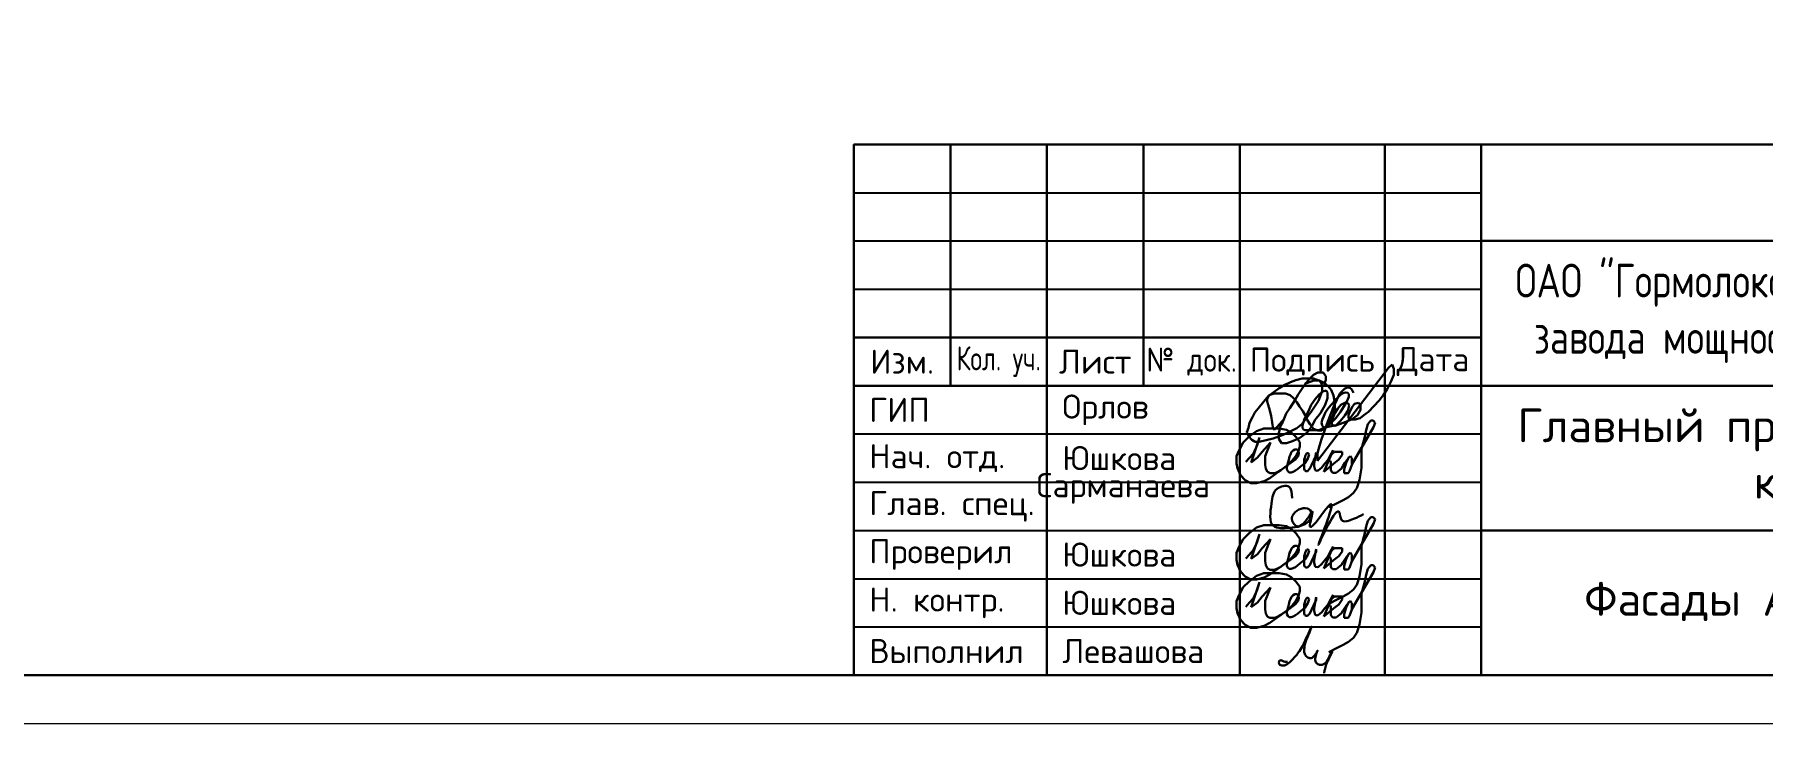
# Model space of a CAD drawing. Extents: x -965262 to 1142518, y -357520 to 71675.
# Drawn here: x -115622 to -97719, y -240088 to -232948 of the extents above; entities that cross this region are included whole.
import ezdxf

# ---------------------------------------------------------------- set-up
doc = ezdxf.new("R2010")
doc.units = 0
doc.header["$LTSCALE"] = 10
doc.layers.get('0').update_dxf_attribs({"linetype": 'CONTINUOUS', "lineweight": 30})
doc.layers.add('Ростверк', color=155, linetype='CONTINUOUS', lineweight=40)
doc.layers.add('светиль', color=40, linetype='CONTINUOUS', lineweight=30)
doc.styles.add('GOST 2.304', font='isocpeur.ttf', dxfattribs={"width": 0.75, "height": 250})

# ---------------------------------------------------------------- blocks, each defined once
blk = doc.blocks.new('12314')
at = {"layer": 'светиль', "color": 7, "lineweight": 30}
for p, q in [((-140563.86, -9024.92), (-140564.33, -9025.41)), ((-140562.25, -9025.58), (-140562.25, -9025.09)), ((-140553.84, -9025.85), (-140553.48, -9024.93)), ((-140568.97, -9027.12), (-140569.69, -9027.65)), ((-140569.59, -9027.58), (-140568.96, -9027.35)), ((-140568.33, -9026.67), (-140568.97, -9027.12)), ((-140568.96, -9027.35), (-140568.18, -9027.35)), ((-140567.57, -9026.24), (-140568.33, -9026.67)), ((-140568.18, -9027.35), (-140567.49, -9027.35)), ((-140566.84, -9025.89), (-140567.57, -9026.24)), ((-140567.49, -9027.35), (-140566.88, -9027.58)), ((-140566.15, -9025.6), (-140566.84, -9025.89)), ((-140565.34, -9025.42), (-140566.15, -9025.6)), ((-140565.26, -9026.56), (-140565.84, -9027.49)), ((-140564.57, -9025.42), (-140565.34, -9025.42)), ((-140564.8, -9025.96), (-140565.26, -9026.56)), ((-140563.83, -9025.64), (-140564.97, -9026.08)), ((-140564.33, -9025.41), (-140564.8, -9025.96)), ((-140563.88, -9025.42), (-140564.57, -9025.42)), ((-140563.17, -9025.64), (-140563.88, -9025.42)), ((-140563.03, -9025.64), (-140563.83, -9025.64)), ((-140563.2, -9028.3), (-140562.73, -9027.06)), ((-140562.54, -9025.9), (-140563.17, -9025.64)), ((-140562.64, -9027.1), (-140563.14, -9027.49)), ((-140562.73, -9026.18), (-140563.03, -9025.64)), ((-140562.73, -9027.06), (-140562.73, -9026.18)), ((-140562.21, -9026.96), (-140562.64, -9027.1)), ((-140561.96, -9026.39), (-140562.54, -9025.9)), ((-140562.48, -9026.16), (-140562.25, -9025.58)), ((-140562.06, -9027.2), (-140562.21, -9026.96)), ((-140562.06, -9027.96), (-140562.06, -9027.2)), ((-140561.57, -9026.86), (-140561.96, -9026.39)), ((-140561.27, -9027.61), (-140561.57, -9026.86)), ((-140561.23, -9029), (-140560.44, -9027.33)), ((-140560.44, -9027.33), (-140559.85, -9026.75)), ((-140560.04, -9027.3), (-140560.4, -9027.57)), ((-140559.71, -9027.2), (-140560.04, -9027.3)), ((-140559.85, -9026.75), (-140559.52, -9026.57)), ((-140559.42, -9027.27), (-140559.71, -9027.2)), ((-140559.52, -9026.57), (-140559.22, -9026.57)), ((-140559.27, -9027.42), (-140559.42, -9027.27)), ((-140559.22, -9026.57), (-140558.92, -9026.81)), ((-140558.92, -9026.81), (-140558.69, -9027.25)), ((-140554.82, -9027.5), (-140554.34, -9026.8)), ((-140554.34, -9026.8), (-140553.84, -9025.85)), ((-140571.04, -9029.28), (-140571.46, -9029.82)), ((-140570.3, -9028.39), (-140571.04, -9029.28)), ((-140569.69, -9027.65), (-140570.3, -9028.39)), ((-140569.86, -9028.04), (-140569.59, -9027.58)), ((-140569.86, -9028.4), (-140569.86, -9028.04)), ((-140569.59, -9029.26), (-140569.86, -9028.4)), ((-140569.36, -9030.25), (-140569.59, -9029.26)), ((-140566.92, -9029.25), (-140567.41, -9029.95)), ((-140566.24, -9028.17), (-140566.92, -9029.25)), ((-140566.88, -9027.58), (-140566.44, -9027.96)), ((-140566.44, -9027.96), (-140566.02, -9028.46)), ((-140565.84, -9027.49), (-140566.24, -9028.17)), ((-140566.02, -9028.46), (-140565.66, -9029.03)), ((-140565.66, -9029.03), (-140565.26, -9029.64)), ((-140564.4, -9029.32), (-140564.7, -9029.97)), ((-140564.16, -9028.81), (-140564.4, -9029.32)), ((-140564.18, -9029.72), (-140563.2, -9028.3)), ((-140563.64, -9028.1), (-140564.16, -9028.81)), ((-140563.14, -9027.49), (-140563.64, -9028.1)), ((-140562.97, -9029.89), (-140562.35, -9028.81)), ((-140562.35, -9028.81), (-140562.06, -9027.96)), ((-140561.87, -9029.18), (-140562.3, -9029.77)), ((-140562.02, -9030.97), (-140561.23, -9029)), ((-140560.77, -9027.9), (-140561.87, -9029.18)), ((-140561.33, -9030.12), (-140561.11, -9029.29)), ((-140561.11, -9028.6), (-140561.27, -9027.61)), ((-140561.11, -9029.29), (-140561.11, -9028.6)), ((-140560.71, -9029.29), (-140561.09, -9029.88)), ((-140560.4, -9027.57), (-140560.77, -9027.9)), ((-140560.32, -9028.83), (-140560.71, -9029.29)), ((-140560.36, -9029.73), (-140559.94, -9029.04)), ((-140559.82, -9028.54), (-140560.32, -9028.83)), ((-140559.94, -9029.04), (-140559.56, -9028.37)), ((-140559.41, -9028.54), (-140559.82, -9028.54)), ((-140559.8, -9030.21), (-140559.41, -9029.59)), ((-140559.56, -9028.37), (-140559.27, -9027.77)), ((-140559.25, -9028.91), (-140559.41, -9028.54)), ((-140559.41, -9029.59), (-140559.25, -9028.91)), ((-140559.27, -9027.77), (-140559.27, -9027.42)), ((-140558.8, -9029.03), (-140559.16, -9029.68)), ((-140558.54, -9028.69), (-140558.8, -9029.03)), ((-140558.03, -9028.57), (-140558.54, -9028.69)), ((-140558.16, -9030.16), (-140557.76, -9029.45)), ((-140557.76, -9028.86), (-140558.03, -9028.57)), ((-140557.76, -9029.45), (-140557.76, -9028.86)), ((-140556.76, -9029.71), (-140555.38, -9028.26)), ((-140555.38, -9028.26), (-140554.82, -9027.5)), ((-140572.3, -9031.79), (-140572.49, -9032.37)), ((-140572.17, -9031.14), (-140572.3, -9031.79)), ((-140571.77, -9030.41), (-140572.17, -9031.14)), ((-140571.46, -9029.82), (-140571.77, -9030.41)), ((-140569.1, -9031.98), (-140569.36, -9030.25)), ((-140567.67, -9030.62), (-140568.83, -9031.98)), ((-140568.11, -9031.44), (-140568.36, -9032.46)), ((-140567.85, -9031.02), (-140568.11, -9031.44)), ((-140567.41, -9029.95), (-140567.85, -9031.02)), ((-140566.01, -9031.84), (-140565.39, -9031.3)), ((-140565.39, -9031.3), (-140564.18, -9029.72)), ((-140565.22, -9031.17), (-140565.31, -9031.55)), ((-140565.31, -9031.55), (-140565.31, -9031.83)), ((-140565.31, -9031.83), (-140565.15, -9032.01)), ((-140565.26, -9029.64), (-140564.95, -9030.14)), ((-140565.07, -9030.79), (-140565.22, -9031.17)), ((-140564.92, -9030.46), (-140565.1, -9030.81)), ((-140564.95, -9030.14), (-140564.67, -9030.77)), ((-140564.7, -9029.97), (-140564.92, -9030.46)), ((-140564.69, -9032.4), (-140564.05, -9031.53)), ((-140564.67, -9030.77), (-140564.3, -9031.38)), ((-140564.3, -9031.38), (-140563.85, -9031.91)), ((-140564.05, -9031.53), (-140563.69, -9030.8)), ((-140563.69, -9030.8), (-140562.97, -9029.89)), ((-140563.17, -9032.1), (-140562.57, -9031.83)), ((-140562.85, -9033.28), (-140562.02, -9030.97)), ((-140562.72, -9030.69), (-140562.83, -9031.1)), ((-140562.83, -9031.1), (-140562.75, -9031.5)), ((-140562.79, -9032.14), (-140562.24, -9031.69)), ((-140562.75, -9031.5), (-140562.62, -9031.65)), ((-140562.54, -9030.28), (-140562.72, -9030.69)), ((-140562.62, -9031.65), (-140562.35, -9031.73)), ((-140562.57, -9031.83), (-140561.91, -9031.51)), ((-140562.3, -9029.77), (-140562.54, -9030.28)), ((-140562.35, -9031.73), (-140560.91, -9031.44)), ((-140562.24, -9031.69), (-140561.96, -9031.29)), ((-140561.96, -9031.29), (-140561.61, -9030.7)), ((-140561.91, -9031.51), (-140560.99, -9030.54)), ((-140561.61, -9030.7), (-140561.33, -9030.12)), ((-140561.38, -9030.53), (-140561.5, -9030.94)), ((-140561.5, -9030.94), (-140561.5, -9031.27)), ((-140561.5, -9031.27), (-140561.38, -9031.45)), ((-140561.09, -9029.88), (-140561.38, -9030.53)), ((-140561.38, -9031.45), (-140561.1, -9031.55)), ((-140561.1, -9031.55), (-140559.91, -9031.09)), ((-140560.99, -9030.54), (-140560.36, -9029.73)), ((-140560.91, -9031.44), (-140560.36, -9030.89)), ((-140560.36, -9030.89), (-140559.8, -9030.21)), ((-140559.91, -9031.09), (-140558.85, -9030.69)), ((-140559.16, -9029.68), (-140559.34, -9030.17)), ((-140559.34, -9030.17), (-140559.34, -9030.53)), ((-140559.34, -9030.53), (-140559.22, -9030.72)), ((-140559.22, -9030.72), (-140558.47, -9030.72)), ((-140558.85, -9030.69), (-140558.16, -9030.16)), ((-140558.47, -9030.72), (-140557.84, -9030.53)), ((-140557.84, -9030.53), (-140557.36, -9030.17)), ((-140557.36, -9030.17), (-140556.76, -9029.71)), ((-140572.49, -9032.37), (-140572.25, -9032.93)), ((-140572.25, -9032.93), (-140571.86, -9033.33)), ((-140571.86, -9033.33), (-140571.43, -9033.6)), ((-140571.43, -9033.6), (-140570.92, -9033.6)), ((-140570.92, -9033.6), (-140569.07, -9033.19)), ((-140568.83, -9031.98), (-140569.1, -9031.98)), ((-140569.07, -9033.19), (-140567.78, -9032.69)), ((-140568.36, -9032.46), (-140568.36, -9033.22)), ((-140568.36, -9033.22), (-140568, -9033.8)), ((-140568, -9033.8), (-140567.37, -9033.8)), ((-140567.78, -9032.69), (-140566.97, -9032.3)), ((-140567.37, -9033.8), (-140566.58, -9033.5)), ((-140566.97, -9032.3), (-140566.01, -9031.84)), ((-140566.58, -9033.5), (-140565.62, -9033.07)), ((-140565.62, -9033.07), (-140564.69, -9032.4)), ((-140565.15, -9032.01), (-140564.95, -9032.09)), ((-140564.95, -9032.09), (-140564.71, -9032.09)), ((-140564.71, -9032.09), (-140564.33, -9032.09)), ((-140564.34, -9032.1), (-140563.17, -9032.1)), ((-140563.85, -9031.91), (-140563.29, -9032.14)), ((-140563.29, -9032.14), (-140562.79, -9032.14)), ((-140563.1, -9034.11), (-140562.85, -9033.28)), ((-140563.33, -9035.09), (-140563.1, -9034.11)), ((-140563.33, -9036.08), (-140563.33, -9035.09))]:
    blk.add_line(p, q, dxfattribs=at)
at = {"layer": 'светиль', "color": 7}
for p, q in [((-140563.31, -9024.63), (-140563.86, -9024.92)), ((-140554.16, -9024.02), (-140563.33, -9036.08)), ((-140562.63, -9024.63), (-140563.31, -9024.63)), ((-140562.25, -9025.09), (-140562.63, -9024.63)), ((-140553.68, -9023.57), (-140554.16, -9024.02)), ((-140553.48, -9024.17), (-140553.68, -9023.57)), ((-140553.48, -9024.93), (-140553.48, -9024.17))]:
    blk.add_line(p, q, dxfattribs=at)
blk = doc.blocks.new('12345')
at = {"layer": 'светиль', "color": 7, "lineweight": 30}
for p, q in [((-140557.05, -9038.33), (-140557.25, -9039.09)), ((-140556.66, -9037.86), (-140557.05, -9038.33)), ((-140556.33, -9037.86), (-140556.66, -9037.86)), ((-140556.11, -9038.15), (-140556.33, -9037.86)), ((-140556.32, -9038.73), (-140556.11, -9038.15)), ((-140573.2, -9040.71), (-140573.7, -9041.68)), ((-140572.41, -9039.94), (-140573.2, -9040.71)), ((-140571.46, -9039.22), (-140572.41, -9039.94)), ((-140571.06, -9040.06), (-140572.14, -9043.29)), ((-140570.49, -9038.9), (-140571.46, -9039.22)), ((-140571.43, -9041.18), (-140571.06, -9040.06)), ((-140570.71, -9041.9), (-140569.64, -9040.72)), ((-140569.42, -9038.9), (-140570.49, -9038.9)), ((-140569.64, -9040.72), (-140569.89, -9041.38)), ((-140568.52, -9038.9), (-140569.42, -9038.9)), ((-140567.56, -9039.05), (-140568.52, -9038.9)), ((-140566.95, -9039.39), (-140567.56, -9039.05)), ((-140566.31, -9039.99), (-140566.95, -9039.39)), ((-140565.87, -9040.67), (-140566.31, -9039.99)), ((-140565.87, -9041.2), (-140565.87, -9040.67)), ((-140559.1, -9043.56), (-140556.32, -9038.73)), ((-140557.41, -9039.95), (-140557.85, -9041.53)), ((-140557.25, -9039.09), (-140557.41, -9039.95)), ((-140573.7, -9041.68), (-140574.05, -9042.49)), ((-140574.05, -9042.49), (-140574.05, -9043.41)), ((-140572.84, -9043.22), (-140572.42, -9042.74)), ((-140572.42, -9042.74), (-140571.87, -9042.12)), ((-140572.14, -9043.29), (-140571.35, -9042.66)), ((-140571.87, -9042.12), (-140571.63, -9041.61)), ((-140571.63, -9041.61), (-140571.43, -9041.18)), ((-140571.35, -9042.66), (-140570.71, -9041.9)), ((-140570.11, -9041.93), (-140570.33, -9042.48)), ((-140570.33, -9042.48), (-140570.33, -9043.11)), ((-140569.89, -9041.38), (-140570.11, -9041.93)), ((-140567.29, -9042.94), (-140567.38, -9043.27)), ((-140567.32, -9043.57), (-140566.41, -9042.91)), ((-140567.17, -9042.51), (-140567.29, -9042.94)), ((-140567.05, -9042.26), (-140567.17, -9042.51)), ((-140566.92, -9041.93), (-140567.05, -9042.26)), ((-140566.72, -9041.73), (-140566.92, -9041.93)), ((-140566.86, -9043.05), (-140566.38, -9042.48)), ((-140566.51, -9041.6), (-140566.72, -9041.73)), ((-140566.18, -9041.6), (-140566.51, -9041.6)), ((-140566.41, -9042.91), (-140566.06, -9042.48)), ((-140566.38, -9042.48), (-140566.02, -9041.8)), ((-140566.02, -9041.8), (-140566.18, -9041.6)), ((-140566.06, -9042.48), (-140565.98, -9042.1)), ((-140566.02, -9041.8), (-140565.87, -9041.2)), ((-140565.98, -9042.1), (-140566.02, -9041.8)), ((-140565.22, -9042.67), (-140565.29, -9042.92)), ((-140565.29, -9042.92), (-140565.29, -9043.17)), ((-140565.1, -9042.35), (-140565.22, -9042.67)), ((-140565.21, -9043.37), (-140564.8, -9042.76)), ((-140564.94, -9042.08), (-140565.1, -9042.35)), ((-140564.75, -9042.08), (-140564.94, -9042.08)), ((-140564.8, -9042.76), (-140564.66, -9042.25)), ((-140564.66, -9042.25), (-140564.75, -9042.08)), ((-140564.35, -9043.62), (-140564.05, -9042.98)), ((-140564.05, -9042.98), (-140563.75, -9042.33)), ((-140563.75, -9042), (-140563.95, -9043.15)), ((-140563.75, -9042.33), (-140563.75, -9042)), ((-140561.55, -9041.69), (-140562.73, -9044.51)), ((-140562.73, -9044.51), (-140562.09, -9043)), ((-140562.6, -9043.43), (-140562.21, -9042.97)), ((-140562.21, -9042.97), (-140561.9, -9042.38)), ((-140562.09, -9043), (-140561.94, -9043.08)), ((-140561.9, -9042.38), (-140561.55, -9041.69)), ((-140561.37, -9041.9), (-140561.9, -9042.38)), ((-140561.47, -9043.46), (-140560.81, -9042.92)), ((-140560.81, -9041.9), (-140561.37, -9041.9)), ((-140560.38, -9041.9), (-140560.81, -9041.9)), ((-140560.81, -9042.92), (-140560.38, -9042.31)), ((-140560.38, -9042.31), (-140560.38, -9041.9)), ((-140560.03, -9043.35), (-140559.75, -9042.98)), ((-140559.54, -9042.71), (-140559.84, -9043.32)), ((-140559.75, -9042.98), (-140559.55, -9042.72)), ((-140559.3, -9042.49), (-140559.57, -9042.67)), ((-140559.1, -9042.75), (-140559.3, -9042.49)), ((-140559.1, -9043.58), (-140559.1, -9042.75)), ((-140557.85, -9041.53), (-140557.85, -9042.71)), ((-140557.85, -9042.71), (-140557.85, -9043.98)), ((-140574.05, -9043.41), (-140573.91, -9044.04)), ((-140573.91, -9044.04), (-140573.52, -9044.92)), ((-140573.52, -9044.92), (-140572.91, -9045.57)), ((-140570.33, -9043.11), (-140570.33, -9043.58)), ((-140570.33, -9043.58), (-140570.25, -9044.1)), ((-140570.25, -9044.1), (-140570.05, -9044.52)), ((-140570.05, -9044.52), (-140569.67, -9044.68)), ((-140569.75, -9045.31), (-140567.32, -9043.57)), ((-140569.67, -9044.68), (-140569.13, -9044.68)), ((-140569.13, -9044.68), (-140568.64, -9044.49)), ((-140568.64, -9044.49), (-140568.32, -9044.29)), ((-140568.32, -9044.29), (-140567.84, -9043.94)), ((-140567.84, -9043.94), (-140567.32, -9043.57)), ((-140567.38, -9043.27), (-140567.53, -9043.89)), ((-140567.53, -9043.89), (-140567.53, -9044.17)), ((-140567.53, -9044.17), (-140567.42, -9044.42)), ((-140567.42, -9044.42), (-140567.23, -9044.58)), ((-140567.32, -9043.57), (-140566.86, -9043.05)), ((-140567.23, -9044.58), (-140566.96, -9044.58)), ((-140566.96, -9044.58), (-140566.73, -9044.48)), ((-140566.73, -9044.48), (-140566.43, -9044.34)), ((-140566.43, -9044.34), (-140566.14, -9044.15)), ((-140566.14, -9044.15), (-140565.86, -9043.89)), ((-140565.86, -9043.89), (-140565.21, -9043.37)), ((-140565.29, -9043.17), (-140565.29, -9043.66)), ((-140565.29, -9043.66), (-140565.29, -9044.11)), ((-140565.29, -9044.11), (-140565.2, -9044.32)), ((-140565.2, -9044.32), (-140565.05, -9044.41)), ((-140565.05, -9044.41), (-140564.85, -9044.41)), ((-140564.85, -9044.41), (-140564.57, -9044.09)), ((-140564.57, -9044.09), (-140564.35, -9043.62)), ((-140563.95, -9043.15), (-140564.01, -9043.51)), ((-140564.01, -9043.51), (-140564.01, -9043.77)), ((-140564.01, -9043.77), (-140563.92, -9044.1)), ((-140563.92, -9044.1), (-140563.85, -9044.29)), ((-140563.85, -9044.29), (-140563.62, -9044.36)), ((-140563.62, -9044.36), (-140563.42, -9044.29)), ((-140563.42, -9044.29), (-140563.06, -9043.97)), ((-140563.06, -9043.97), (-140562.6, -9043.43)), ((-140562.73, -9044.51), (-140561.47, -9043.46)), ((-140561.94, -9043.08), (-140561.85, -9043.24)), ((-140561.85, -9043.24), (-140561.85, -9043.58)), ((-140561.85, -9043.58), (-140561.85, -9043.8)), ((-140561.85, -9043.8), (-140561.85, -9044.05)), ((-140561.85, -9044.05), (-140561.85, -9044.26)), ((-140561.85, -9044.26), (-140561.75, -9044.47)), ((-140561.75, -9044.47), (-140561.57, -9044.62)), ((-140561.57, -9044.62), (-140561.32, -9044.62)), ((-140561.32, -9044.62), (-140561.15, -9044.62)), ((-140561.15, -9044.62), (-140560.72, -9044.27)), ((-140560.72, -9044.27), (-140560.47, -9044.07)), ((-140560.47, -9044.07), (-140560.28, -9043.75)), ((-140560.28, -9043.75), (-140560.03, -9043.35)), ((-140559.84, -9043.32), (-140560.12, -9044.18)), ((-140560.12, -9044.18), (-140560.12, -9044.67)), ((-140560.12, -9044.67), (-140559.6, -9044.67)), ((-140559.6, -9044.67), (-140559.43, -9044.42)), ((-140559.43, -9044.42), (-140559.1, -9043.58)), ((-140557.85, -9043.98), (-140558.12, -9045.55)), ((-140572.91, -9045.57), (-140572.18, -9045.96)), ((-140572.18, -9045.96), (-140571.44, -9045.96)), ((-140571.44, -9045.96), (-140570.48, -9045.69)), ((-140570.48, -9045.69), (-140569.75, -9045.31)), ((-140558.91, -9047.24), (-140559.54, -9047.77)), ((-140558.46, -9046.62), (-140558.91, -9047.24)), ((-140558.12, -9045.55), (-140558.46, -9046.62)), ((-140561.01, -9048.54), (-140562.09, -9049.1)), ((-140560.24, -9048.16), (-140561.01, -9048.54)), ((-140559.54, -9047.77), (-140560.24, -9048.16))]:
    blk.add_line(p, q, dxfattribs=at)

msp = doc.modelspace()

# ---------------------------------------------------------------- linework, layer by layer
for p, q in [((-107132.4, -234087.8, -3259.8), (-88632.4, -234087.8, -3259.8)), ((-107132.4, -239587.8, -3259.8), (-107132.4, -234087.8, -3259.8)), ((-106132.4, -234087.8, -3259.8), (-106132.4, -236587.8, -3259.8)), ((-105132.4, -234087.8, -3259.8), (-105132.4, -239587.8, -3259.8)), ((-104132.4, -234087.8, -3259.8), (-104132.4, -236587.8, -3259.8)), ((-103132.4, -234087.8, -3259.8), (-103132.4, -239587.8, -3259.8)), ((-101632.4, -234087.8, -3259.8), (-101632.4, -239587.8, -3259.8)), ((-100632.4, -239587.8, -3259.8), (-100632.4, -234088.8, -3259.8)), ((-100632.4, -235087.8, -3259.8), (-88632.4, -235087.8, -3259.8)), ((-107132.4, -236087.8, -3259.8), (-100632.4, -236087.8, -3259.8)), ((-107132.4, -236587.8, -3259.8), (-88632.4, -236587.8, -3259.8)), ((-100632.4, -238087.8, -3259.8), (-88632.4, -238087.8, -3259.8))]:
    msp.add_line(p, q)
at = {"lineweight": 25}
for p, q in [((-107132.4, -234587.8, -3259.8), (-100632.4, -234587.8, -3259.8)), ((-107132.4, -235087.8, -3259.8), (-100632.4, -235087.8, -3259.8)), ((-107132.4, -235587.8, -3259.8), (-100632.4, -235587.8, -3259.8)), ((-107132.4, -237087.8, -3259.8), (-100632.4, -237087.8, -3259.8)), ((-107132.4, -237587.8, -3259.8), (-100632.4, -237587.8, -3259.8)), ((-107132.4, -238087.8, -3259.8), (-100632.4, -238087.8, -3259.8)), ((-107132.4, -238587.8, -3259.8), (-100632.4, -238587.8, -3259.8)), ((-107132.4, -239087.8, -3259.8), (-100632.4, -239087.8, -3259.8))]:
    msp.add_line(p, q, dxfattribs=at)
at = {"ltscale": 100}
msp.add_line((-107132.4, -239587.8, -3259.8), (-88632.4, -239587.8, -3259.8), dxfattribs=at)
at = {"lineweight": 15, "elevation": -3259.8}
msp.add_lwpolyline([(-147532.4, -240087.8), (-88132.4, -240087.8), (-88132.4, -198087.8), (-147532.4, -198087.8)], close=True, dxfattribs=at)
at = {"elevation": -3259.8}
for points in [[(-145532.4, -239587.8), (-88632.4, -239587.8), (-88632.4, -198587.8), (-145532.4, -198587.8)], [(-88632.4, -239587.8), (-107132.4, -239587.8), (-107132.4, -234087.8), (-88632.4, -234087.8)]]:
    msp.add_lwpolyline(points, close=True, dxfattribs=at)
at = {"layer": 'Ростверк', "color": 0, "linetype": 'ByBlock', "lineweight": 30}
msp.add_spline([(-102592.8, -237752.1, -3259.8), (-102624.3, -237635.3, -3259.8), (-102746.7, -237654.6, -3259.8), (-102805.3, -237806.9, -3259.8), (-102786.1, -238040.9, -3259.8), (-102623.7, -238060, -3259.8), (-102501.2, -238040.6, -3259.8), (-102397.9, -237952.9, -3259.8), (-102404.2, -237877.7, -3259.8), (-102560.8, -237896.7, -3259.8), (-102591.4, -237989.5, -3259.8), (-102533.8, -238045.7, -3259.8), (-102380, -237892.2, -3259.8), (-102407.4, -238045.1, -3259.8), (-102193.4, -237816.3, -3259.8), (-102320.4, -238238.1, -3259.8), (-102100.7, -237903.9, -3259.8), (-102081.1, -237977.3, -3259.8), (-101954.6, -237968.7, -3259.8), (-101853, -237919, -3259.8)], degree=3, dxfattribs=at)
msp.add_open_spline([(-102639.1, -239450.1, -3259.8), (-102675.4, -239452.6, -3259.8), (-102700.3, -239431, -3259.8), (-102711.3, -239433.9, -3259.8), (-102731.9, -239442.8, -3259.8), (-102727.9, -239475.5, -3259.8), (-102707.9, -239486.7, -3259.8), (-102688.9, -239488.7, -3259.8), (-102651.8, -239485.4, -3259.8), (-102591.8, -239430.4, -3259.8), (-102532.2, -239364.7, -3259.8), (-102487.8, -239292.1, -3259.8), (-102452.9, -239221.9, -3259.8), (-102427.8, -239165.8, -3259.8), (-102368.8, -239035.9, -3259.8), (-102432.6, -239191.3, -3259.8), (-102455.6, -239245.5, -3259.8), (-102467, -239311.3, -3259.8), (-102470.5, -239362.8, -3259.8), (-102433.5, -239407.1, -3259.8), (-102365.6, -239419.7, -3259.8), (-102303, -239278, -3259.8), (-102362.7, -239407.4, -3259.8), (-102347, -239462.1, -3259.8), (-102309.2, -239483.5, -3259.8), (-102246.7, -239477.4, -3259.8), (-102218.5, -239420.8, -3259.8), (-102156.5, -239301.7, -3259.8), (-102212.4, -239425.5, -3259.8), (-102239.6, -239474.9, -3259.8), (-102254.3, -239525.5, -3259.8), (-102259.4, -239554.6, -3259.8), (-102261.3, -239567.1, -3259.8)], degree=3, knots=[0, 0, 0, 0, 0.2975043, 0.4847258, 0.5987692, 0.7870476, 0.9695013, 1.2103337, 1.4671083, 1.8349259, 2.4022139, 2.7963302, 3.1188042, 3.534012, 3.9245364, 4.4236833, 4.9141554, 5.0766289, 5.4058204, 5.6497994, 5.873359, 6.3431706, 6.7835022, 7.020827, 7.2049808, 7.3798762, 7.8935679, 8.2160122, 8.6797881, 8.9661728, 9.2392427, 9.4249658, 9.4249658, 9.4249658, 9.4249658], dxfattribs=at)

# ---------------------------------------------------------------- block references
at = {"layer": 'светиль', "xscale": 80, "yscale": 80, "zscale": 80}
for name, p in [('12314', (11142738.6, 485519.3, -3259.8)), ('12345', (11142755.7, 486080, -3259.8)), ('12345', (11142755.7, 485080, -3259.8)), ('12345', (11142755.7, 484580, -3259.8))]:
    msp.add_blockref(name, p, dxfattribs=at)

# ---------------------------------------------------------------- texts
at = {"ltscale": 10, "char_height": 350, "attachment_point": 5, "style": 'GOST 2.304'}
for s, insert, width in [('{\\W0.8;ОАО "Гормолокозавод "Артемовский". Реконструкция молочного завода мощностью 130 т/сутки в г.Артеме, Приморского края\\W1; }', (-94632.4, -235837.8, -3259.8), 12000), ('{\\W1;Главный производственный корпус}', (-97132.4, -237337.8, -3259.8), 7000), ('{\\W1;Фасады А*-Н*, Н*-А*}', (-97132.4, -238837.8, -3259.8), 7000)]:
    msp.add_mtext(s, dxfattribs=dict(at, insert=insert, width=width))
at = {"char_height": 250, "style": 'GOST 2.304'}
for s, width, insert, attachment_point in [('{\\W1;Изм.}', 1000, (-106632.4, -236337.8, -3259.8), 5), ('Кол. уч.', 2039.088, (-105632.4, -236337.8, -3259.8), 5), ('{\\W1;Лист}', 1000, (-104632.4, -236337.8, -3259.8), 5), ('{\\W0.85;№ док.}', 3379.846, (-103632.4, -236337.8, -3259.8), 5), ('{\\W1;Подпись}', 1500, (-102382.4, -236337.8, -3259.8), 5), ('{\\W1;Дата}', 1000, (-101132.4, -236337.8, -3259.8), 5), ('{\\W1; ГИП}', 2000, (-107132.4, -236837.8, -3259.8), 4), ('{\\W1; Орлов}', 2737.418, (-105132.4, -236837.8, -3259.8), 4), ('{\\W1; Нач. отд.}', 3508.35, (-107132.4, -237337.8, -3259.8), 4), ('{\\W1; Юшкова}', 3977.618, (-105132.4, -237337.8, -3259.8), 4), ('{\\W1; Глав. спец.}', 3893.816, (-107132.4, -237837.8, -3259.8), 4), ('{\\W1; Проверил}', 3977.612, (-107132.4, -238337.8, -3259.8), 4), ('{\\W1; Юшкова}', 3927.336, (-105132.4, -238337.8, -3259.8), 4), ('{\\W1; Н. контр.}', 3675.948, (-107132.4, -238837.8, -3259.8), 4), ('{\\W1; Юшкова}', 4229.006, (-105132.4, -238837.8, -3259.8), 4), ('{\\W1; Выполнил}', 3910.574, (-107132.4, -239337.8, -3259.8), 4), ('{\\W1; Левашова}', 4011.132, (-105132.4, -239337.8, -3259.8), 4)]:
    msp.add_mtext_dynamic_manual_height_columns(s, width=width, gutter_width=1500, heights=[0], dxfattribs=dict(at, insert=insert, attachment_point=attachment_point))
note = msp.add_mtext_dynamic_manual_height_columns('{\\W1; }', width=500, gutter_width=0, heights=[620.8, 0], dxfattribs=dict(insert=(-105241.9, -237837.8, -3259.8), char_height=250, attachment_point=4, style='GOST 2.304'))
for column, words in zip(note.columns.linked_columns, ['{\\W1;Сарманаева}']):
    column.text = words

doc.saveas('drawing.dxf')
